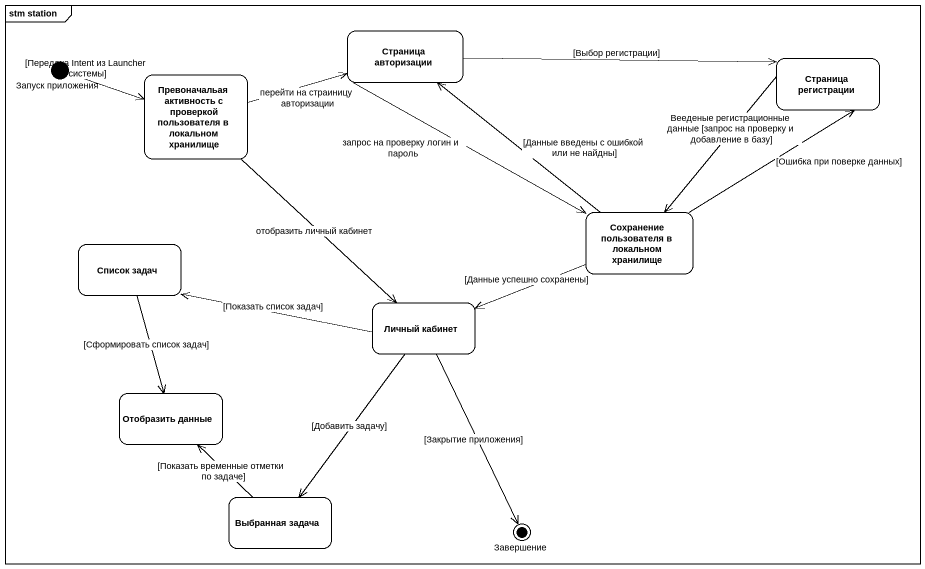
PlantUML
@startuml
mainframe stm station
hide empty description
state "Запуск приложения" as Запуск_приложения <<start>>
state "Страница авторизации" as Страница_авторизации
state "Страница регистрации" as Страница_регистрации
state "Превоначальая активность с проверкой пользователя в локальном хранилище" as Превоначальая_активность_с
state "Сохранение пользователя в локальном хранилище" as Сохранение_пользователя_в
state "Список задач" as Список_задач
state "Личный кабинет" as Личный_кабинет
state "Отобразить данные" as Отобразить_данные
state "Выбранная задача" as Выбранная_задача
state Завершение <<end>>
Запуск_приложения -right-> Превоначальая_активность_с : [Передача Intent из Launcher системы]
Страница_авторизации -right-> Страница_регистрации : [Выбор регистрации]
Страница_авторизации --> Сохранение_пользователя_в : запрос на проверку логин и пароль
Страница_регистрации --> Сохранение_пользователя_в : Вееденые регистрационные данные [запрос на проверку и добавление в базу]
Превоначальая_активность_с -right-> Страница_авторизации : перейти на страиницу авторизации
Превоначальая_активность_с --> Личный_кабинет : отобразить личный кабинет
Сохранение_пользователя_в -up-> Страница_авторизации : [Данные введены с ошибкой или не найдны]
Сохранение_пользователя_в -up-> Страница_регистрации : [Ошибка при поверке данных]
Сохранение_пользователя_в -left-> Личный_кабинет : [Данные успешно сохранены]
Список_задач --> Отобразить_данные : [Сформировать список задач]
Личный_кабинет -left-> Список_задач : [Показать список задач]
Личный_кабинет --> Выбранная_задача : [Добавить задачу]
Личный_кабинет --> Завершение : [Закрытие приложения]
Выбранная_задача -up-> Отобразить_данные : [Показать временные отметки по задаче]
@enduml
